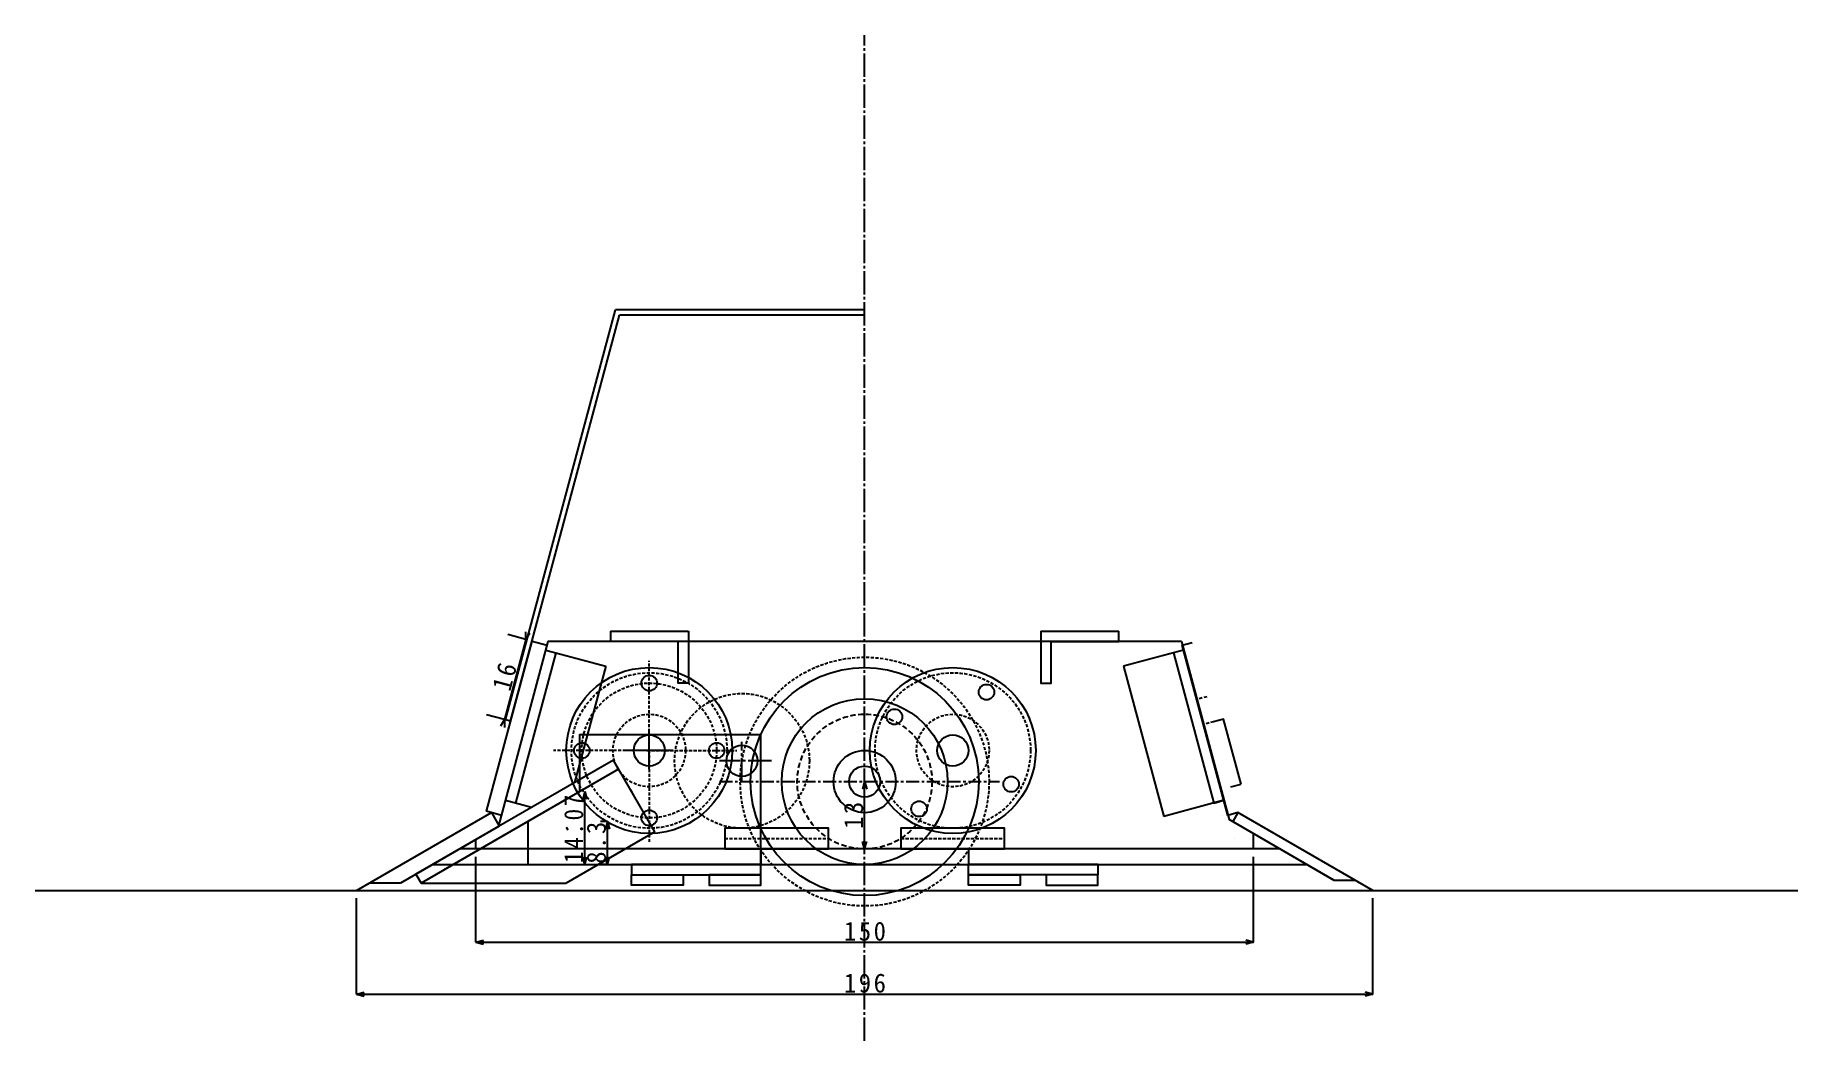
# Model space of a CAD drawing. Units: millimetres at full size, sheet at 2:1. Extents: x -155 to 185, y -129 to 65.
import ezdxf

# ---------------------------------------------------------------- set-up
doc = ezdxf.new("R2010")
doc.units = ezdxf.units.MM
doc.header["$LTSCALE"] = 0.5
for name, pattern in [('CHAIN1', [8, 5, -1, 1, -1]), ('CHAIN2', [12, 9, -1, 1, -1]), ('DASHED1', [1.8, 1.2, -0.6]), ('DASHED2', [3, 2, -1])]:
    doc.linetypes.add(name, pattern=pattern)
for name, color, linetype in [('0-1_PV', 7, 'Continuous'), ('0-3', 7, 'DASHED1'), ('0-4', 7, 'Continuous'), ('0-5', 7, 'Continuous'), ('0-6', 7, 'Continuous'), ('0-7', 7, 'Continuous'), ('0-8', 4, 'Continuous'), ('0-9', 4, 'Continuous'), ('0-E', 7, 'Continuous'), ('0-F', 4, 'Continuous')]:
    doc.layers.add(name, color=color, linetype=linetype)
doc.styles.add('ＭＳ ゴシック', font='')
doc.styles.add('ＭＳ ゴシック (Japanese)', font='')
doc.styles.get('ＭＳ ゴシック').set_extended_font_data('MS Gothic')
doc.styles.get('ＭＳ ゴシック (Japanese)').set_extended_font_data('ＭＳ ゴシック (Japanese)')

msp = doc.modelspace()

# ---------------------------------------------------------------- linework, layer by layer
at = {"layer": '0-1_PV'}
for p, q in [((-78.3731, -95), (90.3205, -95)), ((85.1244, -92), (-73.1769, -92)), ((-15, -95), (-40, -95)), ((-15, -92), (-15, -95)), ((25, -92), (25, -95)), ((50, -95), (25, -95)), ((-155, -100), (185, -100))]:
    msp.add_line(p, q, dxfattribs=at)
for points in [[(-15, -95), (-40, -95), (-40, -97), (-15, -97)], [(25, -95), (50, -95), (50, -97), (25, -97)]]:
    msp.add_lwpolyline(points, close=True, dxfattribs=at)
at = {"layer": '0-1_PV', "color": 2}
for points in [[(-40, -97), (-30, -97), (-30, -99), (-40, -99)], [(-15, -97), (-25, -97), (-25, -99), (-15, -99)], [(25, -97), (35, -97), (35, -99), (25, -99)], [(50, -97), (40, -97), (40, -99), (50, -99)]]:
    msp.add_lwpolyline(points, close=True, dxfattribs=at)
at = {"layer": '0-3'}
for p, q in [((-36.5529, -73), (-36.5529, -55.67)), ((-36.5529, -73), (-55, -73)), ((-37, -73), (-19.6391, -73)), ((-36.5529, -73), (-36.5529, -90.5993))]:
    msp.add_line(p, q, dxfattribs=at)
at = {"layer": '0-3', "color": 2, "linetype": 'CHAIN2'}
for p, q in [((-36.5529, -76.6173), (-36.5529, -69.2773)), ((-18.6643, -79), (-18.6643, -71.3456)), ((-32, -73), (-41, -73)), ((-13, -75), (-23, -75))]:
    msp.add_line(p, q, dxfattribs=at)
at = {"layer": '0-3', "color": 6, "linetype": 'CHAIN1'}
msp.add_line((-23, -79), (31, -79), dxfattribs=at)
at = {"layer": '0-3', "color": 134, "linetype": 'Continuous'}
for centre in [(-36.5529, -73), (22, -73)]:
    msp.add_circle(centre, 16, dxfattribs=at)
at = {"layer": '0-3', "color": 3}
for centre, radius in [((5, -79), 24), ((-18.6643, -75), 13), ((-36.5529, -73), 7), ((22, -73), 7)]:
    msp.add_circle(centre, radius, dxfattribs=at)
at = {"layer": '0-3', "color": 134}
for centre in [(-36.5529, -73), (22, -73)]:
    msp.add_circle(centre, 15, dxfattribs=at)
at = {"layer": '0-3'}
msp.add_circle((-36.5529, -73), 13, dxfattribs=at)
at = {"layer": '0-3', "linetype": 'Continuous'}
for centre, radius in [((-36.5529, -60), 1.5), ((-36.5529, -73), 3), ((22, -73), 3), ((-49.5529, -73), 1.5), ((-23.5529, -73), 1.5), ((-18.6643, -75), 3), ((5, -79), 6), ((-36.5529, -86), 1.5)]:
    msp.add_circle(centre, radius, dxfattribs=at)
at = {"layer": '0-3', "color": 3, "linetype": 'DASHED2'}
msp.add_circle((5, -79), 13, dxfattribs=at)
at = {"layer": '0-4'}
for p, q in [((66.0942, -52), (-56.0942, -52)), ((66.0942, -52), (75.291, -86.3227)), ((-63.0048, -84.9917), (-63.0048, -84.9917)), ((95.5167, -98), (75.291, -86.3227)), ((-70, -92), (-70, -90.1658)), ((76.2578, -89.9309), (76.258, -89.9318)), ((80, -92), (80, -89.0415))]:
    msp.add_line(p, q, dxfattribs=at)
at = {"layer": '0-4', "linetype": 'DASHED1'}
for p, q in [((-22, -90), (-2, -90)), ((12, -90), (32, -90))]:
    msp.add_line(p, q, dxfattribs=at)
at = {"layer": '0-4'}
for points in [[(-22, -92), (-2, -92), (-2, -88), (-22, -88)], [(12, -92), (32, -92), (32, -88), (12, -88)]]:
    msp.add_lwpolyline(points, close=True, dxfattribs=at)
at = {"layer": '0-5', "linetype": 'DASHED1'}
for p, q in [((71.0086, -62.6133), (69.0767, -63.131)), ((72.3026, -67.443), (70.3708, -67.9606))]:
    msp.add_line(p, q, dxfattribs=at)
at = {"layer": '0-5'}
for p, q in [((-42.475, -76.5836), (-43.475, -74.8516)), ((75.6673, -80), (77.5991, -79.4824)), ((-93, -100), (-67.0048, -84.9917)), ((-67.0048, -84.9917), (-65.5048, -87.5897)), ((77.0048, -84.9917), (75.073, -85.5093)), ((77.0048, -84.9917), (76.0048, -86.7237)), ((103, -100), (77.0048, -84.9917)), ((-65.5131, -87.5753), (-84.5657, -98.5753)), ((74.0043, -85.5798), (73.9996, -85.5771)), ((76, -86.7321), (76, -86.7321)), ((76.0048, -86.7237), (95.5215, -97.9917)), ((95.5167, -98), (99.5359, -98))]:
    msp.add_line(p, q, dxfattribs=at)
for points in [[(75.073, -85.5093), (66.2732, -52.6678), (68.205, -52.1502)], [(77.5991, -79.4824), (74.2345, -66.9253), (72.3026, -67.443)]]:
    msp.add_lwpolyline(points, dxfattribs=at)
at = {"layer": '0-6'}
for p, q in [((-44, -50), (-29, -50)), ((-44, -50), (-44, -52)), ((39, -50), (54, -50)), ((-56.0942, -52), (-65.619, -87.5471)), ((-54.6001, -54.1514), (-62.3647, -83.1292)), ((-59.1709, -51.8914), (-56.2732, -52.6678)), ((-56.532, -53.6337), (-44.9409, -56.7396)), ((-31, -52), (-44, -52)), ((66.532, -53.6337), (54.9409, -56.7396)), ((66.532, -53.6337), (64.6001, -54.1514)), ((66.532, -53.6337), (74.2966, -82.6115)), ((-44.9409, -56.7396), (-50.9504, -79.1675)), ((54.9409, -56.7396), (62.7055, -85.7173)), ((-43.475, -74.8516), (-81.5801, -96.8516)), ((-42.475, -76.5836), (-80.5801, -98.5836)), ((-35.475, -88.708), (-43.475, -74.8516)), ((-64.2965, -82.6115), (-59.2553, -83.9623)), ((-64.2965, -82.6115), (-59.2553, -83.9623)), ((74.2966, -82.6115), (62.7055, -85.7173)), ((-35.475, -88.708), (-52.5801, -98.5836)), ((-84.5657, -98.5753), (-90.532, -98.5753)), ((-81.5801, -96.8516), (-80.5801, -98.5836)), ((-80.5801, -98.5836), (-52.5801, -98.5836))]:
    msp.add_line(p, q, dxfattribs=at)
at = {"layer": '0-6', "color": 4}
for p, q in [((-40.1481, -80.6139), (-39.8458, -81.1375)), ((-52.5523, -87.7755), (-52.25, -88.299))]:
    msp.add_line(p, q, dxfattribs=at)
at = {"layer": '0-6'}
for points in [[(-29, -50), (-29, -60), (-31, -60), (-31, -52)], [(39, -50), (39, -60), (41, -60), (41, -52)], [(41, -52), (54, -52), (54, -50)], [(-65.073, -85.5093), (-67.9708, -84.7328), (-59.1709, -51.8914)], [(64.6001, -54.1514), (72.3647, -83.1291), (74.2966, -82.6115)]]:
    msp.add_lwpolyline(points, dxfattribs=at)
at = {"layer": '0-7', "color": 6, "linetype": 'CHAIN2'}
msp.add_line((5, -129), (5, 65), dxfattribs=at)
at = {"layer": '0-7'}
for radius in [22, 16, 3]:
    msp.add_circle((5, -79), radius, dxfattribs=at)
at = {"layer": '0-8', "color": 7}
for p, q in [((-64.278, -67.0874), (-43.0866, 12)), ((-63.312, -67.3462), (-42.3192, 11)), ((5, 12), (-43.0866, 12)), ((5, 11), (-42.3192, 11)), ((-63.312, -67.3462), (-64.278, -67.0874))]:
    msp.add_line(p, q, dxfattribs=at)
at = {"layer": '0-8'}
for p, q in [((-60.3503, -51.5753), (-63.8324, -50.6423)), ((-60.3503, -51.5753), (-60.3503, -50.0753)), ((-60.3503, -51.5753), (-59.6003, -50.2763)), ((-60.3503, -51.5753), (-64.4914, -67.0302)), ((-64.4914, -67.0302), (-67.9735, -66.0971)), ((-64.4914, -67.0302), (-65.2414, -68.3292)), ((-64.4914, -67.0302), (-64.4914, -68.5302))]:
    msp.add_line(p, q, dxfattribs=at)
at = {"layer": '0-9', "color": 7}
for p, q in [((-15, -95), (-15, -70)), ((-43.475, -74.8516), (-50.4032, -78.8516)), ((-60, -86.7017), (-60, -95)), ((-60, -95), (-15, -95))]:
    msp.add_line(p, q, dxfattribs=at)
at = {"layer": '0-9'}
for p, q in [((-49, -80.9282), (-49.3882, -82.3771)), ((-49, -95), (-49, -80.9282)), ((-49, -80.9282), (-48.6118, -82.3771)), ((-44.6351, -86.7017), (-45.953, -86.7017)), ((-44.6351, -86.7017), (-45.0233, -88.1506)), ((-44.6351, -95), (-44.6351, -86.7017)), ((-44.6351, -86.7017), (-44.2468, -88.1506)), ((-49, -95), (-49.3882, -93.5511)), ((-49, -95), (-48.6118, -93.5511)), ((-44.6351, -95), (-45.953, -95)), ((-44.6351, -95), (-45.0233, -93.5511)), ((-44.6351, -95), (-44.2468, -93.5511))]:
    msp.add_line(p, q, dxfattribs=at)
at = {"layer": '0-9', "color": 7}
msp.add_lwpolyline([(-15, -70), (-50, -70), (-50, -80.9282)], dxfattribs=at)
at = {"layer": '0-E'}
msp.add_line((-42.475, -76.5836), (-76.25, -96.0836), dxfattribs=at)
for centre in [(28.5, -61.7417), (10.7417, -66.5), (33.2583, -79.5), (15.5, -84.2583)]:
    msp.add_circle(centre, 1.5, dxfattribs=at)
at = {"layer": '0-F'}
for p, q in [((5, -79), (4.6118, -80.4489)), ((5, -92), (5, -79)), ((5, -79), (5.3882, -80.4489)), ((5, -92), (4.6118, -90.5511)), ((5, -92), (5.3882, -90.5511)), ((-70, -110), (-70, -93.5)), ((80, -110), (80, -93.5)), ((-93, -120), (-93, -101.5)), ((103, -120), (103, -101.5)), ((-70, -110), (-68.5511, -109.6118)), ((-70, -110), (80, -110)), ((-70, -110), (-68.5511, -110.3882)), ((80, -110), (78.5511, -109.6118)), ((80, -110), (78.5511, -110.3882)), ((-93, -120), (-91.5511, -119.6118)), ((-93, -120), (103, -120)), ((-93, -120), (-91.5511, -120.3882)), ((103, -120), (101.5511, -119.6118)), ((103, -120), (101.5511, -120.3882))]:
    msp.add_line(p, q, dxfattribs=at)

# ---------------------------------------------------------------- texts
at = {"layer": '0-8', "color": 6, "insert": (-63.3417, -61.7736), "char_height": 3.666, "attachment_point": 7, "rotation": 75, "style": 'ＭＳ ゴシック (Japanese)'}
msp.add_mtext('\\T1.21;\\W0.95;16', dxfattribs=at)
at = {"layer": '0-9', "color": 6, "char_height": 3.666, "attachment_point": 7, "rotation": 90, "style": 'ＭＳ ゴシック (Japanese)'}
for s, insert in [('\\T1.22;\\W0.9;14.07', (-49.25, -94.7141)), ('\\T1.21;\\W0.95;8.3', (-44.8851, -94.8508))]:
    msp.add_mtext(s, dxfattribs=dict(at, insert=insert))
at = {"layer": '0-F', "color": 6, "insert": (4.75, -88.125), "char_height": 3.666, "attachment_point": 7, "rotation": 90, "style": 'ＭＳ ゴシック'}
msp.add_mtext('\\T1.21;\\W0.95;13', dxfattribs=at)
at = {"layer": '0-F', "color": 6, "char_height": 3.666, "attachment_point": 7, "style": 'ＭＳ ゴシック'}
for s, insert in [('\\T1.21;\\W0.95;150', (1, -109.75)), ('\\T1.21;\\W0.95;196', (1, -119.75))]:
    msp.add_mtext(s, dxfattribs=dict(at, insert=insert))

doc.saveas('drawing.dxf')
